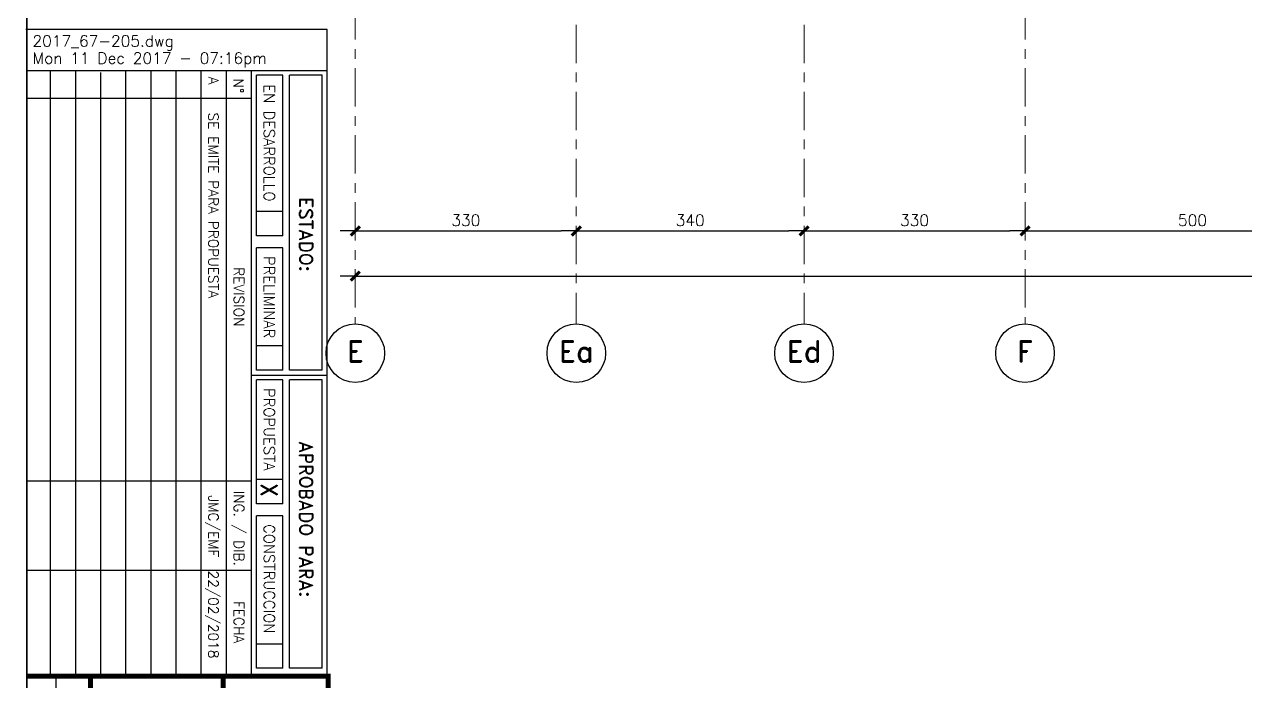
# Model space of a CAD drawing. Extents: x -4 to 6083, y -4 to 8618.
# Drawn here: x -4 to 1820, y 1188 to 2169 of the extents above; entities that cross this region are included whole.
import ezdxf
from ezdxf.enums import TextEntityAlignment as Align
from ezdxf.xclip import XClip

# ---------------------------------------------------------------- set-up
doc = ezdxf.new("R2010")
doc.units = 0
doc.header["$LTSCALE"] = 45
doc.header["$MEASUREMENT"] = 0
doc.header["$XCLIPFRAME"] = 0
doc.linetypes.add('2017_67-103$0$Grid Line', pattern=[2.2225, 1.27, -0.3175, 0.3175, -0.3175])
doc.layers.get('0').update_dxf_attribs({"linetype": 'CONTINUOUS'})
for name, color, linetype in [('2017_67-103$0$RLA-COTAS', 2, 'CONTINUOUS'), ('FORMATO', 7, 'CONTINUOUS'), ('RLA-FORMATO', 7, 'CONTINUOUS')]:
    doc.layers.add(name, color=color, linetype=linetype)
doc.layers.add('2017_67-103$0$RLE-EJE', color=3, linetype='CONTINUOUS', lineweight=25)
doc.layers.add('2017_67-103$0$RLE-EJES', color=1, linetype='2017_67-103$0$Grid Line', lineweight=9)
doc.styles.add('2017_67-103$0$ROMAND', font='romand', dxfattribs={"height": 31.5})
doc.styles.add('2017_67-103$0$ROMANS', font='ROMANS.shx', dxfattribs={"height": 16.875})
doc.styles.add('ROMAND', font='romand', dxfattribs={"height": 31.5})
doc.styles.add('ROMANS', font='ROMANS.shx', dxfattribs={"height": 16.875})
doc.dimstyles.new('2017_67-103$0$ING-75', dxfattribs={"dimscale": 75, "dimtxt": 0.27, "dimasz": 0.3, "dimexe": 0, "dimexo": 0, "dimgap": 0.1, "dimtad": 1, "dimdec": 1, "dimzin": 12, "dimdsep": 46, "dimtxsty": '2017_67-103$0$ROMANS', "dimblk": '2017_67-103$0$TICK1', "dimblk1": '2017_67-103$0$TICK1', "dimblk2": '2017_67-103$0$TICK1', "dimcen": 0.09, "dimclrd": 2, "dimclre": 1, "dimclrt": 3, "dimadec": 0, "dimazin": 0, "dimtfac": 1, "dimtdec": 0, "dimtix": 1, "dimtmove": 2, "dimatfit": 3, "dimldrblk": '2017_67-103$0$TICK1', "dimfxl": 0, "dimfxlon": 1, "dimtolj": 1, "dimtzin": 0, "dimarcsym": 0})

# ---------------------------------------------------------------- blocks, each defined once
blk = doc.blocks.new('viñeta-rl')
at = {"layer": 'RLA-FORMATO', "color": 2, "linetype": 'Continuous'}
for p, q in [((-797.5, 298.8), (-1441, 298.8)), ((-1441, 298.8), (-1441, -1.2)), ((-1400, 298.8), (-1400, 0)), ((-1395.5, 293.8), (-1395.5, 261.3)), ((-1101.9, 293.8), (-1395.5, 293.8)), ((-1101.9, 293.8), (-1101.9, 261.3)), ((-805.2, 293.8), (-1092.3, 293.8)), ((-1092.3, 293.8), (-1092.3, 261.3)), ((-805.2, 293.8), (-805.2, 261.3)), ((-1101.9, 261.3), (-1395.5, 261.3)), ((-805.2, 261.3), (-1092.3, 261.3)), ((-1395.5, 254.6), (-1395.5, 228.6)), ((-1235.8, 254.6), (-1395.5, 254.6)), ((-1223.8, 254.6), (-1223.8, 228.6)), ((-1101.9, 254.6), (-1223.8, 254.6)), ((-969, 254.6), (-1092.3, 254.6)), ((-805.2, 254.6), (-957, 254.6)), ((-797.5, 223.6), (-1400, 223.6)), ((-1235.8, 228.6), (-1395.5, 228.6)), ((-1372.5, 223.6), (-1372.5, 0)), ((-1101.9, 228.6), (-1223.8, 228.6)), ((-969, 228.6), (-1092.3, 228.6)), ((-991.5, 223.6), (-991.5, 0)), ((-805.2, 228.6), (-957, 228.6)), ((-902.5, 223.6), (-902.5, 0)), ((-797.5, 198.6), (-1400, 198.6)), ((-797.5, 173.6), (-1400, 173.6)), ((-797.5, 148.6), (-1400, 148.6)), ((-797.5, 123.6), (-1400, 123.6)), ((-797.5, 98.6), (-1400, 98.6)), ((-795.7, 73.6), (-1398.2, 73.6)), ((-797.5, 48.6), (-1400, 48.6)), ((-797.5, 28.8), (-300, 28.8)), ((-797.5, 23.6), (-1400, 23.6))]:
    blk.add_line(p, q, dxfattribs=at)
at = {"layer": 'RLA-FORMATO', "color": 3}
blk.add_line((-1097.1, 223.6), (-1097.1, 298.8), dxfattribs=at)
at = {"layer": 'RLA-FORMATO', "color": 2}
for p, q in [((-1260, 254.6), (-1260, 228.6)), ((-1235.8, 254.6), (-1235.8, 228.6)), ((-1126.1, 254.6), (-1126.1, 228.6)), ((-1101.9, 254.6), (-1101.9, 228.6)), ((-1092.3, 254.6), (-1092.3, 228.6)), ((-993.2, 254.6), (-993.2, 228.6)), ((-969, 254.6), (-969, 228.6)), ((-957, 254.6), (-957, 228.6)), ((-829.4, 254.6), (-829.4, 228.6)), ((-805.2, 254.6), (-805.2, 228.6))]:
    blk.add_line(p, q, dxfattribs=at)
at = {"layer": 'RLA-FORMATO', "color": 5, "const_width": 5}
for points in [[(0, 300), (-797.5, 300), (-797.5, 0)], [(0, 195.3), (-797.5, 195.3)], [(0, 63.3), (-797.5, 63.3)]]:
    blk.add_lwpolyline(points, dxfattribs=at)
at = {"layer": 'RLA-FORMATO', "color": 5, "style": 'ROMAND'}
for s, height, p in [('ESTADO:', 13.33, (-1236.9, 277.9)), ('APROBADO PARA:', 13.333, (-953.4, 277.9))]:
    blk.add_text(s, height=height, dxfattribs=at).set_placement(p, align=Align.MIDDLE)
at = {"layer": 'RLA-FORMATO', "color": 4, "style": 'ROMAND'}
for s, height, p in [('EN DESARROLLO', 10.667, (-1328.2, 241.3)), ('PRELIMINAR', 10.67, (-1174.7, 241.3)), ('PROPUESTA', 10.67, (-1043.1, 241.3)), ('CONSTRUCCION', 10.667, (-894.3, 241.3))]:
    blk.add_text(s, height=height, dxfattribs=at).set_placement(p, align=Align.MIDDLE)
at = {"layer": 'RLA-FORMATO', "color": 3, "linetype": 'Continuous', "style": 'ROMAND'}
blk.add_text('N%%D', height=10, dxfattribs=at).set_placement((-1385, 202.6), align=Align.BOTTOM_CENTER)
for s, p in [('REVISION', (-1175, 211.1)), ('ING.', (-969, 211.1)), ('/', (-944, 211.1)), ('DIB.', (-920, 211.1)), ('FECHA', (-851.2, 211.1))]:
    blk.add_text(s, height=10, dxfattribs=at).set_placement(p, align=Align.MIDDLE)
at = {"layer": 'RLA-FORMATO', "color": 4, "style": 'ROMAND'}
for tag, p in [('DESAR', (-1255.8, 233.3)), ('PRELIM', (-1123.1, 233.3)), ('PROP', (-989.6, 233.3)), ('CONST', (-823.7, 233.3))]:
    blk.add_attdef(tag, p, '', height=16, dxfattribs=at)
at = {"layer": 'RLA-FORMATO', "color": 2, "style": 'ROMANS'}
for tag, p, height in [('REVNO1', (-1394.1, 180.6), 10), ('DETNO1', (-1358.4, 180.6), 10), ('FECHA1', (-880.5, 180.6), 10), ('REVNO2', (-1394.1, 155.6), 10), ('DETNO2', (-1358.4, 155.6), 10), ('FECHA2', (-880.5, 155.6), 10), ('REVNO3', (-1394.1, 130.6), 10), ('DETNO3', (-1358.4, 130.6), 10), ('FECHA3', (-880.5, 130.6), 10), ('REVNO4', (-1394.1, 105.6), 10), ('DETNO4', (-1358.4, 105.6), 10), ('FECHA4', (-880.5, 105.6), 10), ('REVNO5', (-1394.1, 80.6), 11.2), ('DETNO5', (-1358.4, 80.6), 10), ('FECHA5', (-880.5, 80.6), 10), ('REVNO6', (-1392.3, 55.6), 10), ('DETNO6', (-1356.6, 55.6), 10), ('FECHA6', (-878.7, 55.6), 10), ('REVNO7', (-1394.1, 30.6), 10), ('DETNO7', (-1358.4, 30.6), 10), ('FECHA7', (-880.5, 30.6), 10), ('INGENIERO', (-741.1, 33.4), 10), ('DIBUJANTE', (-571.6, 33.4), 10), ('REVNO8', (-1394.1, 8.6), 10), ('DETNO8', (-1358.4, 8.6), 10), ('FECHA8', (-880.5, 8.6), 10), ('PROYECTISTA', (-740.9, 4.8), 10), ('INGENIERO', (-568.6, 4.6), 10)]:
    blk.add_attdef(tag, p, '', height=height, dxfattribs=at)
for tag, p in [('PERSNO1', (-946.6, 180.6)), ('PERSNO2', (-946.6, 155.6)), ('PERSNO3', (-946.6, 130.6)), ('PERSNO4', (-946.6, 105.6)), ('PERSNO5', (-946.6, 80.6)), ('PERSNO6', (-946.6, 55.6)), ('PERSNO7', (-946.6, 30.6)), ('PERSNO8', (-946.6, 8.6))]:
    blk.add_attdef(tag, text='', height=10, dxfattribs=at).set_placement(p, align=Align.CENTER)
at = {"layer": 'RLA-FORMATO', "color": 5, "style": 'ROMAND'}
blk.add_attdef('PROYECTO', text='', height=16.9, dxfattribs=at).set_placement((-289.2, 165), align=Align.MIDDLE)
for tag, p in [('TITULO1', (-568, 108.2)), ('TITULO2', (-568, 74.2))]:
    blk.add_attdef(tag, p, '', height=20, dxfattribs=at)
at = {"layer": 'RLA-FORMATO', "color": 2, "style": 'ROMANS'}
for tag, p in [('NOMARCH', (-1424, 5.5)), ('FECHA', (-1406.9, 5.5))]:
    blk.add_attdef(tag, p, '', height=11.2, rotation=90, dxfattribs=at)
at = {"layer": 'RLA-FORMATO', "color": 5, "style": 'ROMAND', "width": 0.967839}
blk.add_attdef('NUMERO', text='', height=24, dxfattribs=at).set_placement((-290.3, 13.3), (-62.4, 13.3), align=Align.FIT)
at = {"layer": 'RLA-FORMATO', "color": 5, "style": 'ROMAND', "flags": 12}
blk.add_attdef('REVISION', text='', height=24, dxfattribs=at).set_placement((-24.5, 25.3), align=Align.MIDDLE)
blk = doc.blocks.new('2017_67-103$0$TICK1')
at = {"color": 2}
for points in [[(0, 0), (-1, 0)], [(0, 0), (1, 0)]]:
    blk.add_lwpolyline(points, dxfattribs=at)
at = {"color": 2, "const_width": 0.2}
blk.add_lwpolyline([(-0.3, -0.3), (0.3, 0.3)], dxfattribs=at)
blk = doc.blocks.new('*D45')
at = {"layer": '2017_67-103$0$RLA-COTAS', "color": 2, "lineweight": -2, "transparency": 16777216}
blk.add_line((512.8, 3906), (797.8, 3906), dxfattribs=at)
at = {"layer": '2017_67-103$0$RLA-COTAS', "color": 2, "lineweight": -2, "transparency": 16777216, "xscale": 22.5, "yscale": 22.5, "zscale": 22.5, "rotation": 180}
blk.add_blockref('2017_67-103$0$TICK1', (490.3, 3906), dxfattribs=at)
at = {"layer": '2017_67-103$0$RLA-COTAS', "color": 2, "lineweight": -2, "transparency": 16777216, "xscale": 22.5, "yscale": 22.5, "zscale": 22.5}
blk.add_blockref('2017_67-103$0$TICK1', (820.3, 3906), dxfattribs=at)
at = {"layer": '2017_67-103$0$RLA-COTAS', "color": 3, "transparency": 16777216, "insert": (655.3, 3921.9), "char_height": 16.88, "attachment_point": 5, "style": '2017_67-103$0$ROMANS'}
blk.add_mtext('\\A1;330', dxfattribs=at)
blk = doc.blocks.new('*D46')
at = {"layer": '2017_67-103$0$RLA-COTAS', "color": 2, "lineweight": -2, "transparency": 16777216}
blk.add_line((842.8, 3906), (1137.8, 3906), dxfattribs=at)
at = {"layer": '2017_67-103$0$RLA-COTAS', "color": 2, "lineweight": -2, "transparency": 16777216, "xscale": 22.5, "yscale": 22.5, "zscale": 22.5, "rotation": 180}
blk.add_blockref('2017_67-103$0$TICK1', (820.3, 3906), dxfattribs=at)
at = {"layer": '2017_67-103$0$RLA-COTAS', "color": 2, "lineweight": -2, "transparency": 16777216, "xscale": 22.5, "yscale": 22.5, "zscale": 22.5}
blk.add_blockref('2017_67-103$0$TICK1', (1160.3, 3906), dxfattribs=at)
at = {"layer": '2017_67-103$0$RLA-COTAS', "color": 3, "transparency": 16777216, "insert": (990.3, 3921.9), "char_height": 16.88, "attachment_point": 5, "style": '2017_67-103$0$ROMANS'}
blk.add_mtext('\\A1;340', dxfattribs=at)
blk = doc.blocks.new('*D47')
at = {"layer": '2017_67-103$0$RLA-COTAS', "color": 2, "lineweight": -2, "transparency": 16777216}
blk.add_line((1182.8, 3906), (1467.8, 3906), dxfattribs=at)
at = {"layer": '2017_67-103$0$RLA-COTAS', "color": 2, "lineweight": -2, "transparency": 16777216, "xscale": 22.5, "yscale": 22.5, "zscale": 22.5, "rotation": 180}
blk.add_blockref('2017_67-103$0$TICK1', (1160.3, 3906), dxfattribs=at)
at = {"layer": '2017_67-103$0$RLA-COTAS', "color": 2, "lineweight": -2, "transparency": 16777216, "xscale": 22.5, "yscale": 22.5, "zscale": 22.5}
blk.add_blockref('2017_67-103$0$TICK1', (1490.3, 3906), dxfattribs=at)
at = {"layer": '2017_67-103$0$RLA-COTAS', "color": 3, "transparency": 16777216, "insert": (1325.3, 3921.9), "char_height": 16.88, "attachment_point": 5, "style": '2017_67-103$0$ROMANS'}
blk.add_mtext('\\A1;330', dxfattribs=at)
blk = doc.blocks.new('*D48')
at = {"layer": '2017_67-103$0$RLA-COTAS', "color": 2, "lineweight": -2, "transparency": 16777216}
blk.add_line((1512.8, 3906), (1967.8, 3906), dxfattribs=at)
at = {"layer": '2017_67-103$0$RLA-COTAS', "color": 2, "lineweight": -2, "transparency": 16777216, "xscale": 22.5, "yscale": 22.5, "zscale": 22.5, "rotation": 180}
blk.add_blockref('2017_67-103$0$TICK1', (1490.3, 3906), dxfattribs=at)
at = {"layer": '2017_67-103$0$RLA-COTAS', "color": 2, "lineweight": -2, "transparency": 16777216, "xscale": 22.5, "yscale": 22.5, "zscale": 22.5}
blk.add_blockref('2017_67-103$0$TICK1', (1990.3, 3906), dxfattribs=at)
at = {"layer": '2017_67-103$0$RLA-COTAS', "color": 3, "transparency": 16777216, "insert": (1740.3, 3921.9), "char_height": 16.88, "attachment_point": 5, "style": '2017_67-103$0$ROMANS'}
blk.add_mtext('\\A1;500', dxfattribs=at)
blk = doc.blocks.new('*D65')
at = {"layer": '2017_67-103$0$RLA-COTAS', "color": 2, "lineweight": -2, "transparency": 16777216}
blk.add_line((512.8, 3838.5), (5467.8, 3838.5), dxfattribs=at)
at = {"layer": '2017_67-103$0$RLA-COTAS', "color": 2, "lineweight": -2, "transparency": 16777216, "xscale": 22.5, "yscale": 22.5, "zscale": 22.5, "rotation": 180}
blk.add_blockref('2017_67-103$0$TICK1', (490.3, 3838.5), dxfattribs=at)
at = {"layer": '2017_67-103$0$RLA-COTAS', "color": 2, "lineweight": -2, "transparency": 16777216, "xscale": 22.5, "yscale": 22.5, "zscale": 22.5}
blk.add_blockref('2017_67-103$0$TICK1', (5490.3, 3838.5), dxfattribs=at)
at = {"layer": '2017_67-103$0$RLA-COTAS', "color": 3, "transparency": 16777216, "insert": (2990.3, 3854.4), "char_height": 16.88, "attachment_point": 5, "style": '2017_67-103$0$ROMANS'}
blk.add_mtext('\\A1;5000', dxfattribs=at)
blk = doc.blocks.new('2017_67-103')
at = {"layer": '2017_67-103$0$RLE-EJE'}
for centre in [(490.33, 3723.41), (820.33, 3723.41), (1160.33, 3723.41), (1490.33, 3723.41)]:
    blk.add_circle(centre, 43.75, dxfattribs=at)
at = {"layer": '2017_67-103$0$RLE-EJES'}
for p, q in [((490.33, 6849.16), (490.33, 3767.16)), ((1490.33, 6849.16), (1490.33, 3767.16)), ((820.33, 5113.91), (820.33, 3767.16)), ((1160.33, 5113.91), (1160.33, 3767.16))]:
    blk.add_line(p, q, dxfattribs=at)
at = {"layer": '2017_67-103$0$RLE-EJE', "color": 5, "char_height": 31.25, "width": 1, "attachment_point": 2, "line_spacing_factor": 0.941778, "style": '2017_67-103$0$ROMAND'}
for s, insert in [('E', (490.34, 3741.73)), ('Ea', (820.34, 3741.73)), ('Ed', (1160.34, 3741.73)), ('F', (1490.34, 3741.73))]:
    blk.add_mtext(s, dxfattribs=dict(at, insert=insert))
at = {"layer": '2017_67-103$0$RLA-COTAS'}
for base, p1, p2, picture, middle in [((820.33, 3905.98), (490.33, 3913.48), (820.33, 3913.48), '*D45', (655.33, 3921.91)), ((1160.33, 3905.98), (820.33, 3913.48), (1160.33, 3913.48), '*D46', (990.33, 3921.91)), ((1490.33, 3905.98), (1160.33, 3913.48), (1490.33, 3913.48), '*D47', (1325.33, 3921.91)), ((1990.33, 3905.98), (1490.33, 3913.48), (1990.33, 3913.48), '*D48', (1740.33, 3921.91)), ((5490.33, 3838.48), (490.33, 3845.98), (5490.33, 3845.98), '*D65', (2990.33, 3854.41))]:
    dim = blk.add_linear_dim(base=base, p1=p1, p2=p2, dimstyle='2017_67-103$0$ING-75', override={"dimexe": 0, "dimexo": 0, "dimdec": 1, "dimfxl": 0, "dimfxlon": 1}, dxfattribs=at)
    dim.commit()
    dim.dimension.update_dxf_attribs({"geometry": picture, "text_midpoint": middle})

msp = doc.modelspace()

# ---------------------------------------------------------------- linework, layer by layer
at = {"layer": 'RLA-FORMATO', "color": 6, "linetype": 'Continuous'}
for p, q in [((0, 8617.5), (0, 0)), ((0, 0), (0, 7890))]:
    msp.add_line(p, q, dxfattribs=at)

# ---------------------------------------------------------------- block references
ref = msp.add_blockref('2017_67-103', (0, -2045.12))
XClip(ref).set_block_clipping_path([(27.5284145056, 3630.3209667757), (6081.5958250529, 6958.7972642945)])
at = {"layer": 'RLA-FORMATO'}
ref = msp.add_blockref('viñeta-rl', (0, 0), dxfattribs=dict(at, xscale=1.5, yscale=1.5, zscale=1.5, rotation=270))
ref.add_attrib('NOMARCH', '2017_67-205.dwg', (8.29, 2136.06), dxfattribs={"layer": '0', "color": 2, "height": 16.875, "style": 'ROMANS'})
ref.add_attrib('FECHA', 'Mon 11 Dec 2017 - 07:16pm', (8.29, 2110.42), dxfattribs={"layer": '0', "color": 2, "height": 16.875, "style": 'ROMANS'})
ref.add_attrib('PROP', 'X', (349.89, 1484.46), dxfattribs={"layer": 'FORMATO', "color": 4, "height": 24, "rotation": 270, "style": 'ROMAND'})
ref.add_attrib('REVNO1', 'A', (270.97, 2091.12), dxfattribs={"layer": 'FORMATO', "color": 2, "height": 15, "rotation": 270, "style": 'ROMANS'})
ref.add_attrib('DETNO1', 'SE EMITE PARA PROPUESTA', (270.97, 2037.6), dxfattribs={"layer": 'FORMATO', "color": 2, "height": 15, "rotation": 270, "style": 'ROMANS'})
ref.add_attrib('PERSNO1', 'JMC/EMF', dxfattribs={"layer": 'FORMATO', "color": 2, "height": 15, "rotation": 270, "style": 'ROMANS'}).set_placement((270.97, 1419.91), align=Align.CENTER)
ref.add_attrib('FECHA1', '22/02/2018', (270.97, 1353.74), dxfattribs={"layer": 'FORMATO', "color": 2, "height": 15, "rotation": 270, "style": 'ROMANS'})

doc.saveas('drawing.dxf')
